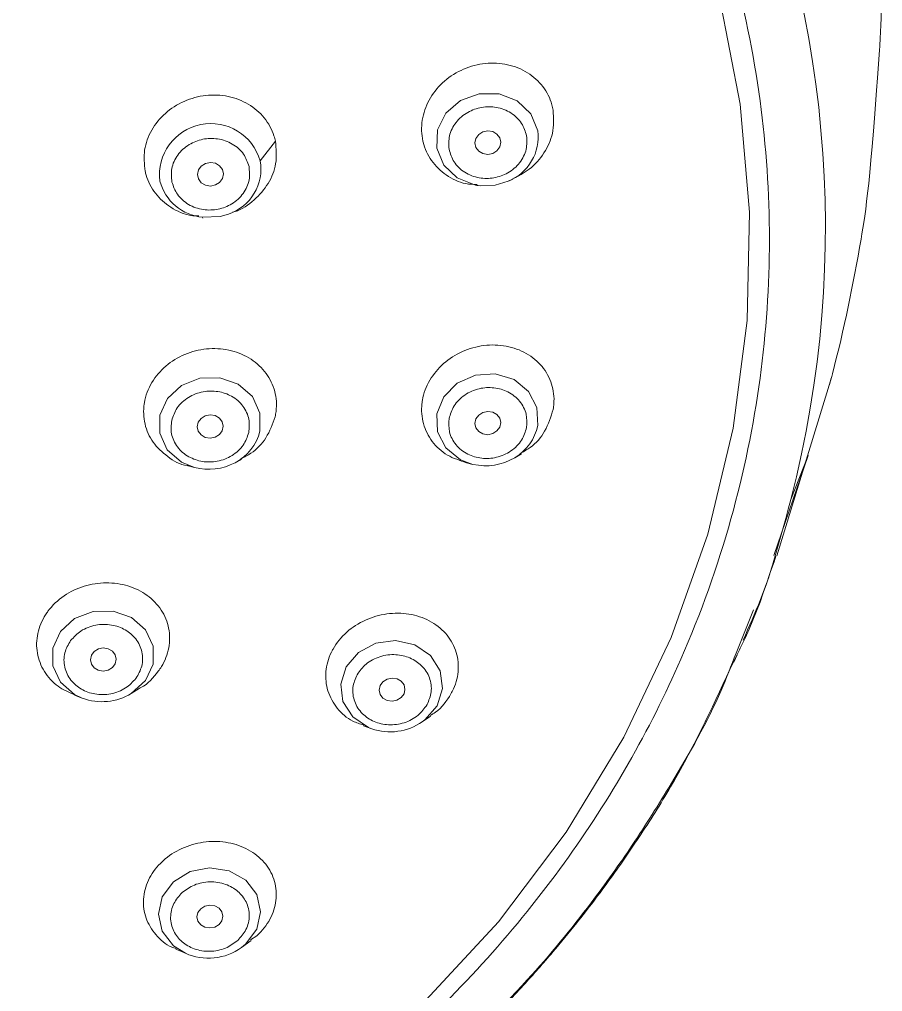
# Model space of a CAD drawing. Extents: x -6207 to -5787, y -4608 to -3937.
# Drawn here: x -6070.98 to -6065.65, y -4193.41 to -4187.4 of the extents above; entities that cross this region are included whole.
import ezdxf

# ---------------------------------------------------------------- set-up
doc = ezdxf.new("R2010")
doc.units = 0
doc.header["$LTSCALE"] = 7
doc.layers.get('0').update_dxf_attribs({"color": 2, "linetype": 'CONTINUOUS'})

msp = doc.modelspace()

# ---------------------------------------------------------------- linework, layer by layer
at = {"color": 7, "linetype": 'Continuous', "lineweight": 15}
for p, q in [((-6069.49776, -4188.27592), (-6069.40382, -4188.15305)), ((-6068.15907, -4188.42748), (-6068.13408, -4188.42961)), ((-6067.96528, -4188.40153), (-6067.93971, -4188.39026)), ((-6069.87754, -4188.62114), (-6069.8538, -4188.62384)), ((-6069.8517, -4188.62902), (-6069.8553, -4188.62159)), ((-6069.69297, -4188.60396), (-6069.66892, -4188.59491)), ((-6066.30569, -4190.71537), (-6065.96779, -4189.60876)), ((-6069.65317, -4190.14062), (-6069.61427, -4190.11986)), ((-6067.92538, -4190.10976), (-6067.88455, -4190.08501)), ((-6066.22058, -4190.36898), (-6066.11414, -4190.0968)), ((-6069.94242, -4190.16008), (-6069.90343, -4190.17025)), ((-6068.22407, -4190.14127), (-6068.18353, -4190.15076)), ((-6066.55824, -4191.31684), (-6066.45073, -4191.04886)), ((-6066.57226, -4191.37344), (-6066.55257, -4191.32697)), ((-6070.29382, -4191.56658), (-6070.24483, -4191.53646)), ((-6070.64559, -4191.57747), (-6070.5967, -4191.59581)), ((-6068.49691, -4191.74194), (-6068.44562, -4191.70614)), ((-6068.85992, -4191.76708), (-6068.80918, -4191.78482)), ((-6069.51958, -4193.06454), (-6069.55712, -4193.08824)), ((-6069.61266, -4193.13573), (-6069.55424, -4193.09277)), ((-6070.01866, -4193.14587), (-6069.96014, -4193.17231))]:
    msp.add_line(p, q, dxfattribs=at)
at = {"color": 8, "linetype": 'Continuous', "lineweight": 15}
for p, q in [((-6066.11414, -4190.0968), (-6066.32504, -4190.71464)), ((-6066.57509, -4191.37213), (-6066.54576, -4191.3133)), ((-6070.20665, -4191.48721), (-6070.29382, -4191.56658)), ((-6069.58773, -4193.11539), (-6069.61266, -4193.13573))]:
    msp.add_line(p, q, dxfattribs=at)
at = {"color": 7, "linetype": 'Continuous', "lineweight": 15, "flags": 128}
for points in [[(-6076.64442, -4195.34386), (-6075.93409, -4195.53254), (-6075.20695, -4195.65829), (-6074.46981, -4195.71993), (-6073.72953, -4195.71687), (-6072.99304, -4195.64916), (-6072.2672, -4195.51742), (-6071.5588, -4195.32288), (-6070.87445, -4195.06735), (-6070.22053, -4194.75324), (-6069.60316, -4194.38346), (-6069.0281, -4193.96147), (-6068.50072, -4193.49122), (-6068.02594, -4192.97708), (-6067.60819, -4192.42386), (-6067.25138, -4191.83673), (-6066.95883, -4191.22119), (-6066.73329, -4190.58294), (-6066.57684, -4189.92797), (-6066.49096, -4189.26239), (-6066.47645, -4188.59242), (-6066.53344, -4187.9243), (-6066.6614, -4187.26428)], [(-6068.17156, -4188.16509), (-6068.16546, -4188.19276), (-6068.14814, -4188.21587), (-6068.12223, -4188.23088), (-6068.09169, -4188.23553), (-6068.06115, -4188.22909), (-6068.03527, -4188.21256), (-6068.01799, -4188.18843), (-6068.01194, -4188.1604), (-6068.01804, -4188.13272), (-6068.03536, -4188.10962), (-6068.06126, -4188.09461), (-6068.09181, -4188.08996), (-6068.12235, -4188.0964), (-6068.14823, -4188.11293), (-6068.16551, -4188.13706), (-6068.17156, -4188.16509)], [(-6069.88491, -4188.3599), (-6069.87881, -4188.38762), (-6069.86147, -4188.41084), (-6069.83555, -4188.42604), (-6069.80497, -4188.43091), (-6069.7744, -4188.4247), (-6069.74849, -4188.40837), (-6069.73118, -4188.38439), (-6069.72512, -4188.35641), (-6069.73121, -4188.3287), (-6069.74855, -4188.30547), (-6069.77447, -4188.29027), (-6069.80505, -4188.28539), (-6069.83562, -4188.29161), (-6069.86153, -4188.30795), (-6069.87884, -4188.33192), (-6069.88491, -4188.3599)], [(-6067.96528, -4188.40153), (-6068.04557, -4188.42573), (-6068.13408, -4188.42961)], [(-6069.69297, -4188.60396), (-6069.74604, -4188.61916), (-6069.8538, -4188.62384)], [(-6068.17156, -4189.8978), (-6068.16551, -4189.92519), (-6068.14823, -4189.94805), (-6068.12235, -4189.96291), (-6068.09181, -4189.9675), (-6068.06126, -4189.96112), (-6068.03536, -4189.94474), (-6068.01804, -4189.92086), (-6068.01194, -4189.89311), (-6068.01799, -4189.86572), (-6068.03527, -4189.84285), (-6068.06115, -4189.828), (-6068.09169, -4189.82341), (-6068.12223, -4189.82979), (-6068.14814, -4189.84617), (-6068.16546, -4189.87004), (-6068.17156, -4189.8978)], [(-6069.88641, -4189.91874), (-6069.88034, -4189.94619), (-6069.86304, -4189.96919), (-6069.83713, -4189.98425), (-6069.80655, -4189.98906), (-6069.77598, -4189.98291), (-6069.75005, -4189.96672), (-6069.73272, -4189.94296), (-6069.72662, -4189.91526), (-6069.73268, -4189.88781), (-6069.74999, -4189.86481), (-6069.7759, -4189.84975), (-6069.80647, -4189.84494), (-6069.83705, -4189.85109), (-6069.86298, -4189.86728), (-6069.88031, -4189.89104), (-6069.88641, -4189.91874)], [(-6070.54685, -4191.35815), (-6070.5408, -4191.38535), (-6070.52351, -4191.4082), (-6070.4976, -4191.4232), (-6070.46702, -4191.42806), (-6070.43643, -4191.42207), (-6070.41048, -4191.4061), (-6070.39312, -4191.38262), (-6070.387, -4191.35519), (-6070.39304, -4191.32797), (-6070.41033, -4191.30513), (-6070.43624, -4191.29014), (-6070.46682, -4191.28527), (-6070.49741, -4191.29127), (-6070.52336, -4191.30723), (-6070.54072, -4191.33072), (-6070.54685, -4191.35815)], [(-6068.76311, -4191.54547), (-6068.75709, -4191.5726), (-6068.73983, -4191.59528), (-6068.71396, -4191.61005), (-6068.68342, -4191.61466), (-6068.65285, -4191.60843), (-6068.62691, -4191.59228), (-6068.60955, -4191.56869), (-6068.60342, -4191.54124), (-6068.60943, -4191.51412), (-6068.62669, -4191.49145), (-6068.65256, -4191.47668), (-6068.6831, -4191.47205), (-6068.71367, -4191.47828), (-6068.73961, -4191.49444), (-6068.75697, -4191.51802), (-6068.76311, -4191.54547)], [(-6069.88829, -4192.94682), (-6069.88228, -4192.97374), (-6069.86502, -4192.9963), (-6069.83914, -4193.01107), (-6069.80858, -4193.0158), (-6069.77799, -4193.00978), (-6069.75202, -4192.99392), (-6069.73464, -4192.97063), (-6069.72848, -4192.94346), (-6069.73449, -4192.91656), (-6069.75175, -4192.894), (-6069.77763, -4192.87923), (-6069.80819, -4192.8745), (-6069.83878, -4192.88052), (-6069.86475, -4192.89637), (-6069.88213, -4192.91966), (-6069.88829, -4192.94682)]]:
    msp.add_lwpolyline(points, dxfattribs=at)
at = {"color": 8, "linetype": 'Continuous', "lineweight": 15, "flags": 128}
for points in [[(-6068.13408, -4188.42961), (-6068.16853, -4188.42489), (-6068.2803, -4188.38116), (-6068.36386, -4188.30117), (-6068.4065, -4188.19712), (-6068.40171, -4188.08485), (-6068.35024, -4187.98145), (-6068.25991, -4187.90265), (-6068.14447, -4187.86045), (-6068.02151, -4187.8613), (-6067.90974, -4187.90503), (-6067.82618, -4187.98501), (-6067.78354, -4188.08907), (-6067.78354, -4188.08907)], [(-6069.90343, -4190.17025), (-6069.98465, -4190.13693), (-6070.07165, -4190.06022), (-6070.11867, -4189.95857), (-6070.11853, -4189.84745), (-6070.07126, -4189.74379), (-6069.98405, -4189.66337), (-6069.87019, -4189.61843), (-6069.747, -4189.61581), (-6069.63325, -4189.6559), (-6069.54624, -4189.73262), (-6069.49923, -4189.83427), (-6069.49937, -4189.94538), (-6069.49937, -4189.94538)], [(-6068.18353, -4190.15076), (-6068.25991, -4190.12248), (-6068.35024, -4190.04976), (-6068.40171, -4189.95043), (-6068.4065, -4189.83957), (-6068.36386, -4189.73411), (-6068.2803, -4189.65005), (-6068.16853, -4189.60024), (-6068.04557, -4189.59223), (-6067.93013, -4189.62724), (-6067.8398, -4189.69996), (-6067.78833, -4189.7993), (-6067.78354, -4189.91015), (-6067.78354, -4189.91015)], [(-6070.5967, -4191.59581), (-6070.64485, -4191.57307), (-6070.73185, -4191.49682), (-6070.77884, -4191.39598), (-6070.77866, -4191.28589), (-6070.73133, -4191.18334), (-6070.64406, -4191.1039), (-6070.53013, -4191.05969), (-6070.4069, -4191.05743), (-6070.29312, -4191.09748), (-6070.20612, -4191.17373), (-6070.15913, -4191.27457), (-6070.15932, -4191.38465), (-6070.20665, -4191.48721), (-6070.20665, -4191.48721)], [(-6068.80918, -4191.78482), (-6068.82973, -4191.77684), (-6068.92634, -4191.71143), (-6068.98638, -4191.61715), (-6069.00073, -4191.50837), (-6068.9672, -4191.40164), (-6068.89089, -4191.31323), (-6068.78342, -4191.25657), (-6068.66115, -4191.24031), (-6068.54269, -4191.2669), (-6068.44609, -4191.33232), (-6068.38604, -4191.4266), (-6068.37169, -4191.53537), (-6068.40522, -4191.6421), (-6068.40522, -4191.6421)], [(-6068.40522, -4191.6421), (-6068.48153, -4191.73052), (-6068.49691, -4191.74194)], [(-6069.96014, -4193.17231), (-6070.03426, -4193.12526), (-6070.10258, -4193.03619), (-6070.12647, -4192.92988), (-6070.10229, -4192.82251), (-6070.03372, -4192.73042), (-6069.9312, -4192.66765), (-6069.81034, -4192.64372), (-6069.68954, -4192.66231), (-6069.58719, -4192.72056), (-6069.51887, -4192.80963), (-6069.49498, -4192.91594), (-6069.51916, -4193.0233), (-6069.58773, -4193.11539), (-6069.58773, -4193.11539)]]:
    msp.add_lwpolyline(points, dxfattribs=at)
at = {"color": 7, "linetype": 'Continuous', "lineweight": 15}
for centre, radius, start, end in [((-6072.72186, -4188.68865), 6.71493, 345.508342, 24.773162), ((-6069.80267, -4188.36212), 0.31686, 15.78715, 187.046137), ((-6068.10506, -4189.81162), 0.3481, 256.97169, 301.075619), ((-6069.81642, -4189.83337), 0.34793, 255.518449, 297.983086), ((-6070.47551, -4191.2677), 0.34978, 249.728764, 301.295866), ((-6068.69553, -4191.45403), 0.34977, 251.03783, 304.599513), ((-6069.81813, -4192.85255), 0.34987, 246.052549, 305.964184)]:
    msp.add_arc(centre, radius, start, end, dxfattribs=at)
at = {"color": 8, "linetype": 'Continuous', "lineweight": 15}
for centre, radius, start, end in [((-6068.07648, -4188.12776), 0.29549, 292.106277, 7.524886), ((-6069.78602, -4188.32648), 0.29266, 288.538641, 9.949025), ((-6069.8266, -4188.3247), 0.30038, 194.714236, 264.804647), ((-6069.79235, -4189.87279), 0.30184, 297.458561, 346.084059), ((-6068.07876, -4189.85057), 0.30117, 300.614976, 348.590945)]:
    msp.add_arc(centre, radius, start, end, dxfattribs=at)
at = {"color": 7, "linetype": 'Continuous', "lineweight": 15}
for points, knots in [([(-6065.67239, -4187.58913), (-6065.67168, -4187.58019), (-6065.65316, -4187.34703), (-6065.68015, -4186.92057), (-6065.74025, -4186.34745), (-6065.83211, -4185.87392), (-6065.93614, -4185.4672), (-6066.03648, -4185.1492), (-6066.13309, -4184.88299), (-6066.22512, -4184.65255), (-6066.34053, -4184.39115), (-6066.48885, -4184.09032), (-6066.67596, -4183.7531), (-6066.94516, -4183.32484), (-6067.32724, -4182.80655), (-6067.86164, -4182.2106), (-6068.53392, -4181.60435), (-6069.35928, -4181.01748), (-6070.34772, -4180.48583), (-6071.36001, -4180.10361), (-6072.34545, -4179.86053), (-6073.23527, -4179.72406), (-6073.83985, -4179.71115), (-6074.13439, -4179.70486), (-6074.13439, -4179.70486), (-6074.13439, -4179.70486), (-6074.13439, -4179.70486), (-6074.1579, -4179.70436), (-6074.1814, -4179.70386), (-6074.20491, -4179.70336)], [0, 0, 0, 0, 0.0021705, 0.0566299, 0.1034167, 0.1425231, 0.1739392, 0.2054521, 0.2233605, 0.2423696, 0.2652844, 0.2921015, 0.322822, 0.3574412, 0.4124178, 0.4749052, 0.5448835, 0.6223383, 0.7072538, 0.799617, 0.8653591, 0.9344047, 1, 1, 1, 1, 1, 1, 1.0052352, 1.0052352, 1.0052352, 1.0052352]), ([(-6074.13456, -4195.80489), (-6073.81823, -4195.79479), (-6073.17577, -4195.77428), (-6072.2127, -4195.60517), (-6071.33188, -4195.34915), (-6070.54874, -4195.02613), (-6069.86425, -4194.6641), (-6069.21914, -4194.23813), (-6068.62226, -4193.7505), (-6068.08353, -4193.21018), (-6067.61298, -4192.62627), (-6067.21293, -4192.00663), (-6066.85646, -4191.29778), (-6066.57182, -4190.50045), (-6066.39183, -4189.62868), (-6066.33338, -4188.76076), (-6066.39183, -4187.89284), (-6066.5718, -4187.02107), (-6066.85644, -4186.22375), (-6067.21291, -4185.51486), (-6067.61294, -4184.89525), (-6068.0835, -4184.3113), (-6068.62221, -4183.77101), (-6069.21911, -4183.28334), (-6069.86419, -4182.85739), (-6070.54871, -4182.49535), (-6071.33181, -4182.17233), (-6072.21266, -4181.91633), (-6073.17572, -4181.74719), (-6073.81822, -4181.72667), (-6074.13456, -4181.71657)], [0, 0, 0, 0, 0.0388139, 0.0788315, 0.1199758, 0.1521374, 0.1843036, 0.2171495, 0.2500001, 0.2828462, 0.3156966, 0.3478584, 0.3800242, 0.4211645, 0.4611832, 0.5000001, 0.5388131, 0.5788317, 0.6199755, 0.6521375, 0.6843035, 0.7171496, 0.75, 0.7828462, 0.8156966, 0.8478583, 0.8800243, 0.9211646, 0.9611841, 1, 1, 1, 1]), ([(-6065.98146, -4189.6592), (-6065.97541, -4189.63647), (-6065.89658, -4189.34046), (-6065.79876, -4188.86516), (-6065.72917, -4188.40641), (-6065.67239, -4187.58913)], [0, 0, 0, 0, 0.0486128, 0.6331455, 1, 1, 1, 1]), ([(-6068.15859, -4188.42202), (-6068.18184, -4188.42106), (-6068.25101, -4188.41821), (-6068.3527, -4188.36708), (-6068.44607, -4188.27828), (-6068.48443, -4188.19318), (-6068.50332, -4188.10292), (-6068.50183, -4188.00756), (-6068.45269, -4187.88249), (-6068.36383, -4187.77726), (-6068.24419, -4187.7024), (-6068.10691, -4187.66656), (-6067.96759, -4187.67426), (-6067.84227, -4187.72484), (-6067.746, -4187.81232), (-6067.70161, -4187.89915), (-6067.69071, -4187.95149), (-6067.68834, -4187.96287)], [0, 0, 0, 0, 0.0392097, 0.1166322, 0.1936926, 0.2703088, 0.2839564, 0.3628133, 0.4390752, 0.515613, 0.5925723, 0.6699296, 0.7474797, 0.8249321, 0.902034, 0.9786924, 1, 1, 1, 1]), ([(-6070.20848, -4188.33969), (-6070.21303, -4188.29565), (-6070.22194, -4188.20949), (-6070.174, -4188.08283), (-6070.0888, -4187.97711), (-6069.9708, -4187.9013), (-6069.83422, -4187.86437), (-6069.69424, -4187.87064), (-6069.56682, -4187.91948), (-6069.46701, -4188.0053), (-6069.41948, -4188.09072), (-6069.40655, -4188.1422), (-6069.40382, -4188.15305)], [0, 0, 0, 0, 0.111816, 0.2187731, 0.3259164, 0.4333521, 0.5410548, 0.6488856, 0.7566431, 0.8641666, 0.97139, 1, 1, 1, 1]), ([(-6068.33122, -4188.20428), (-6068.33278, -4188.1764), (-6068.3352, -4188.13337), (-6068.31425, -4188.07754), (-6068.28936, -4188.03765), (-6068.2562, -4188.00277), (-6068.20497, -4187.96689), (-6068.13069, -4187.94017), (-6068.05175, -4187.94029), (-6067.99136, -4187.95682), (-6067.94832, -4187.97845), (-6067.91132, -4188.00762), (-6067.87263, -4188.0531), (-6067.86028, -4188.09444), (-6067.85228, -4188.12121)], [0, 0, 0, 0, 0.1197162, 0.1847853, 0.2500006, 0.3150678, 0.380275, 0.5000002, 0.6197206, 0.6847932, 0.749998, 0.8150716, 0.8802792, 1, 1, 1, 1]), ([(-6067.68834, -4187.96287), (-6067.6858, -4188.01093), (-6067.681, -4188.10141), (-6067.73951, -4188.22914), (-6067.82613, -4188.33019), (-6067.90423, -4188.36976), (-6067.94085, -4188.38831)], [0, 0, 0, 0, 0.281531, 0.5300999, 0.7796692, 1, 1, 1, 1]), ([(-6070.0431, -4188.40624), (-6070.04584, -4188.37845), (-6070.05007, -4188.33557), (-6070.03143, -4188.27927), (-6070.00818, -4188.23878), (-6069.97643, -4188.20304), (-6069.92664, -4188.16581), (-6069.85336, -4188.13711), (-6069.77429, -4188.13504), (-6069.71312, -4188.14986), (-6069.6691, -4188.17025), (-6069.63082, -4188.19835), (-6069.59016, -4188.24266), (-6069.57605, -4188.28358), (-6069.56692, -4188.31007)], [0, 0, 0, 0, 0.1197198, 0.1847908, 0.2500042, 0.3150762, 0.3802866, 0.5000044, 0.6197271, 0.6847991, 0.7500032, 0.8150784, 0.8802876, 1, 1, 1, 1]), ([(-6067.85228, -4188.12121), (-6067.85071, -4188.14909), (-6067.8483, -4188.19212), (-6067.86925, -4188.24795), (-6067.89413, -4188.28784), (-6067.9273, -4188.32272), (-6067.97852, -4188.3586), (-6068.0528, -4188.38533), (-6068.13175, -4188.38518), (-6068.19214, -4188.36868), (-6068.23518, -4188.34705), (-6068.27218, -4188.31787), (-6068.31087, -4188.2724), (-6068.32322, -4188.23105), (-6068.33122, -4188.20428)], [0, 0, 0, 0, 0.1197165, 0.1847865, 0.2500019, 0.3150695, 0.3802769, 0.5000025, 0.6197234, 0.6847922, 0.7499973, 0.815071, 0.8802788, 1, 1, 1, 1]), ([(-6069.40382, -4188.15305), (-6069.39932, -4188.20003), (-6069.39077, -4188.28918), (-6069.44283, -4188.41866), (-6069.53149, -4188.51945), (-6069.61357, -4188.57973), (-6069.66405, -4188.59147), (-6069.66946, -4188.59273)], [0, 0, 0, 0, 0.2626486, 0.4984366, 0.7346754, 0.9715593, 1, 1, 1, 1]), ([(-6069.56692, -4188.31007), (-6069.56418, -4188.33786), (-6069.55995, -4188.38075), (-6069.57859, -4188.43704), (-6069.60184, -4188.47753), (-6069.63359, -4188.51327), (-6069.68338, -4188.5505), (-6069.75665, -4188.57922), (-6069.83572, -4188.58126), (-6069.8969, -4188.56646), (-6069.94091, -4188.54605), (-6069.9792, -4188.51797), (-6070.01986, -4188.47365), (-6070.03397, -4188.43273), (-6070.0431, -4188.40624)], [0, 0, 0, 0, 0.1197324, 0.1847888, 0.2500013, 0.3150738, 0.3802817, 0.5000036, 0.6197242, 0.6847916, 0.750003, 0.8150686, 0.8802769, 1, 1, 1, 1]), ([(-6069.87721, -4188.6162), (-6069.89336, -4188.6157), (-6069.95555, -4188.61376), (-6070.05315, -4188.5666), (-6070.15103, -4188.48088), (-6070.19467, -4188.39645), (-6070.20652, -4188.34773), (-6070.20848, -4188.33969)], [0, 0, 0, 0, 0.0990828, 0.3815824, 0.6634433, 0.94452, 1, 1, 1, 1]), ([(-6069.94231, -4190.15914), (-6069.94439, -4190.15892), (-6069.99185, -4190.15395), (-6070.07265, -4190.10582), (-6070.16567, -4190.01868), (-6070.21687, -4189.90283), (-6070.22065, -4189.81056), (-6070.20377, -4189.7185), (-6070.16539, -4189.62845), (-6070.07189, -4189.52751), (-6069.95006, -4189.45898), (-6069.81203, -4189.42931), (-6069.67325, -4189.44194), (-6069.54953, -4189.4957), (-6069.45494, -4189.58452), (-6069.40073, -4189.69806), (-6069.39354, -4189.79333), (-6069.40339, -4189.84538), (-6069.40546, -4189.85635)], [0, 0, 0, 0, 0.0033925, 0.0774351, 0.1514167, 0.2252303, 0.2988348, 0.3133695, 0.3901426, 0.4635828, 0.5371522, 0.61092, 0.6848715, 0.7589123, 0.8329009, 0.9067285, 0.980349, 1, 1, 1, 1]), ([(-6068.22375, -4190.14046), (-6068.2645, -4190.1273), (-6068.34771, -4190.10042), (-6068.44099, -4190.01309), (-6068.49698, -4189.90188), (-6068.50399, -4189.81049), (-6068.49106, -4189.71936), (-6068.45752, -4189.62903), (-6068.3698, -4189.52358), (-6068.25195, -4189.44799), (-6068.11579, -4189.40979), (-6067.97645, -4189.41363), (-6067.84989, -4189.45943), (-6067.75078, -4189.5422), (-6067.69102, -4189.65205), (-6067.67915, -4189.74694), (-6067.6867, -4189.79976), (-6067.68834, -4189.81125)], [0, 0, 0, 0, 0.0717884, 0.146586, 0.2210334, 0.295055, 0.308238, 0.3844211, 0.4580983, 0.5320388, 0.6063888, 0.6811234, 0.7560427, 0.8308712, 0.9053584, 0.9794166, 1, 1, 1, 1]), ([(-6070.04452, -4189.87935), (-6070.03534, -4189.85273), (-6070.02116, -4189.81164), (-6069.98043, -4189.76603), (-6069.94212, -4189.73662), (-6069.89804, -4189.71454), (-6069.83684, -4189.69731), (-6069.75773, -4189.69602), (-6069.68454, -4189.72137), (-6069.63482, -4189.75616), (-6069.60315, -4189.79019), (-6069.57994, -4189.82935), (-6069.5614, -4189.88433), (-6069.56571, -4189.92702), (-6069.5685, -4189.95465)], [0, 0, 0, 0, 0.11972223, 0.18478906, 0.24999937, 0.31506548, 0.3802741, 0.49999569, 0.61971674, 0.68479238, 0.74999832, 0.8150643, 0.88028395, 1, 1, 1, 1]), ([(-6068.33122, -4189.86833), (-6068.32322, -4189.84137), (-6068.31088, -4189.79975), (-6068.2722, -4189.75248), (-6068.23524, -4189.72146), (-6068.19217, -4189.69751), (-6068.13179, -4189.67761), (-6068.0528, -4189.67288), (-6067.97856, -4189.69498), (-6067.92733, -4189.72749), (-6067.89417, -4189.76004), (-6067.86926, -4189.7981), (-6067.8483, -4189.85213), (-6067.85071, -4189.89489), (-6067.85228, -4189.92258)], [0, 0, 0, 0, 0.11972253, 0.18478602, 0.25000128, 0.31506915, 0.38028092, 0.50000132, 0.61972593, 0.68479589, 0.74999821, 0.81507613, 0.88028549, 1, 1, 1, 1]), ([(-6067.68834, -4189.81125), (-6067.70246, -4189.8572), (-6067.72903, -4189.94373), (-6067.80743, -4190.03703), (-6067.86747, -4190.06983), (-6067.88719, -4190.0806)], [0, 0, 0, 0, 0.4319708, 0.8133612, 1, 1, 1, 1]), ([(-6069.5685, -4189.95465), (-6069.57769, -4189.98127), (-6069.59186, -4190.02236), (-6069.6326, -4190.06797), (-6069.6709, -4190.09738), (-6069.71498, -4190.11946), (-6069.77619, -4190.13669), (-6069.85529, -4190.13798), (-6069.92849, -4190.11263), (-6069.97821, -4190.07784), (-6070.00988, -4190.04381), (-6070.03308, -4190.00466), (-6070.05163, -4189.94968), (-6070.04731, -4189.90699), (-6070.04452, -4189.87935)], [0, 0, 0, 0, 0.119722, 0.1847887, 0.2499989, 0.3150666, 0.3802751, 0.4999965, 0.6197173, 0.6847928, 0.7499986, 0.8150635, 0.8802701, 1, 1, 1, 1]), ([(-6069.40546, -4189.85635), (-6069.42129, -4189.90098), (-6069.45132, -4189.98569), (-6069.53356, -4190.07514), (-6069.59584, -4190.10518), (-6069.61673, -4190.11526)], [0, 0, 0, 0, 0.42538536, 0.80727267, 1, 1, 1, 1]), ([(-6067.85228, -4189.92258), (-6067.86028, -4189.94954), (-6067.87262, -4189.99115), (-6067.91129, -4190.03844), (-6067.94826, -4190.06945), (-6067.99133, -4190.0934), (-6068.05171, -4190.1133), (-6068.13069, -4190.11803), (-6068.20494, -4190.09593), (-6068.25617, -4190.06342), (-6068.28932, -4190.03086), (-6068.31424, -4189.99281), (-6068.3352, -4189.93878), (-6068.33278, -4189.89601), (-6068.33122, -4189.86833)], [0, 0, 0, 0, 0.1197224, 0.1847974, 0.2500029, 0.3150706, 0.3802823, 0.5000025, 0.6197271, 0.6847968, 0.7499991, 0.8150771, 0.8802856, 1, 1, 1, 1]), ([(-6066.54576, -4191.3133), (-6066.54001, -4191.30184), (-6066.38933, -4191.00156), (-6066.30331, -4190.67912), (-6066.22058, -4190.36898)], [0, 0, 0, 0, 0.038168, 1, 1, 1, 1]), ([(-6066.51425, -4191.23652), (-6066.47778, -4191.15353), (-6066.40258, -4190.98244), (-6066.34304, -4190.80859), (-6066.31237, -4190.71906)], [0, 0, 0, 0, 0.4850536, 1, 1, 1, 1]), ([(-6070.64454, -4191.5754), (-6070.68012, -4191.55963), (-6070.7563, -4191.52586), (-6070.8373, -4191.43306), (-6070.88189, -4191.31838), (-6070.87912, -4191.19455), (-6070.84295, -4191.10794), (-6070.78837, -4191.02876), (-6070.71524, -4190.95878), (-6070.58772, -4190.89764), (-6070.44851, -4190.87613), (-6070.31129, -4190.89599), (-6070.19149, -4190.95521), (-6070.10285, -4191.04718), (-6070.05549, -4191.16157), (-6070.05512, -4191.28494), (-6070.08936, -4191.37534), (-6070.12051, -4191.42), (-6070.12707, -4191.42941)], [0, 0, 0, 0, 0.0611171, 0.1308706, 0.200568, 0.2701043, 0.3394477, 0.3531376, 0.4254667, 0.4946529, 0.5639601, 0.6334556, 0.7031269, 0.7728784, 0.842581, 0.9121351, 0.9814921, 1, 1, 1, 1]), ([(-6068.8581, -4191.76206), (-6068.88112, -4191.75489), (-6068.94667, -4191.73449), (-6069.0273, -4191.66055), (-6069.08691, -4191.55389), (-6069.09965, -4191.43175), (-6069.07471, -4191.34318), (-6069.03122, -4191.26012), (-6068.96893, -4191.18354), (-6068.8512, -4191.10754), (-6068.71589, -4191.06826), (-6068.57655, -4191.06956), (-6068.44878, -4191.11166), (-6068.34738, -4191.19017), (-6068.28417, -4191.29621), (-6068.26679, -4191.41711), (-6068.2886, -4191.51059), (-6068.31385, -4191.55871), (-6068.31934, -4191.56917)], [0, 0, 0, 0, 0.0388611, 0.1106478, 0.1823176, 0.2536455, 0.3245656, 0.3371983, 0.4101916, 0.480783, 0.5516273, 0.6228652, 0.6944692, 0.7662531, 0.83795, 0.9093203, 0.9802791, 1, 1, 1, 1]), ([(-6070.66861, -4191.23985), (-6070.6489, -4191.21844), (-6070.61848, -4191.18538), (-6070.56186, -4191.15729), (-6070.51432, -4191.14335), (-6070.46463, -4191.13814), (-6070.40132, -4191.14331), (-6070.32844, -4191.16942), (-6070.27226, -4191.21805), (-6070.24156, -4191.26731), (-6070.22705, -4191.30967), (-6070.22246, -4191.35382), (-6070.22886, -4191.41099), (-6070.25094, -4191.44892), (-6070.26523, -4191.47348)], [0, 0, 0, 0, 0.1197202, 0.18479, 0.2499991, 0.315069, 0.3802764, 0.5000027, 0.6197163, 0.6847884, 0.7500055, 0.8150639, 0.880281, 1, 1, 1, 1]), ([(-6070.26523, -4191.47348), (-6070.28494, -4191.4949), (-6070.31536, -4191.52796), (-6070.37199, -4191.55604), (-6070.41952, -4191.56999), (-6070.46921, -4191.5752), (-6070.53252, -4191.57001), (-6070.60541, -4191.54393), (-6070.66157, -4191.49527), (-6070.69229, -4191.44602), (-6070.70679, -4191.40367), (-6070.71138, -4191.3595), (-6070.70498, -4191.30234), (-6070.68291, -4191.26441), (-6070.66861, -4191.23985)], [0, 0, 0, 0, 0.1197197, 0.1847918, 0.2499995, 0.3150699, 0.380281, 0.5000012, 0.6197253, 0.6847868, 0.7500039, 0.8150764, 0.8802801, 1, 1, 1, 1]), ([(-6068.89929, -4191.45093), (-6068.88252, -4191.42751), (-6068.85662, -4191.39138), (-6068.804, -4191.3572), (-6068.75858, -4191.33799), (-6068.70983, -4191.3272), (-6068.64619, -4191.3251), (-6068.57025, -4191.34258), (-6068.50795, -4191.38423), (-6068.47091, -4191.42941), (-6068.45089, -4191.46959), (-6068.44049, -4191.5127), (-6068.43931, -4191.5699), (-6068.45626, -4191.60989), (-6068.46723, -4191.63578)], [0, 0, 0, 0, 0.1197274, 0.1847911, 0.2500032, 0.3150718, 0.3802828, 0.5000051, 0.6197222, 0.6847968, 0.7500083, 0.8150747, 0.8802827, 1, 1, 1, 1]), ([(-6068.41801, -4193.90272), (-6068.22296, -4193.71779), (-6067.87643, -4193.38924), (-6067.4844, -4192.90948), (-6067.19321, -4192.50227), (-6066.92093, -4192.06708), (-6066.69541, -4191.6733), (-6066.58799, -4191.39415), (-6066.55824, -4191.31684)], [0, 0, 0, 0, 0.2477332, 0.4401412, 0.5772501, 0.7185831, 0.9220585, 1, 1, 1, 1]), ([(-6068.37807, -4193.87042), (-6068.2812, -4193.78084), (-6068.10654, -4193.61932), (-6067.87987, -4193.38116), (-6067.69794, -4193.17539), (-6067.51784, -4192.95639), (-6067.32997, -4192.70916), (-6067.12877, -4192.41533), (-6066.85541, -4191.97699), (-6066.68949, -4191.61898), (-6066.57509, -4191.37213)], [0, 0, 0, 0, 0.1251572, 0.2256717, 0.3137911, 0.3883356, 0.4981904, 0.613176, 0.7332885, 1, 1, 1, 1]), ([(-6070.12707, -4191.42941), (-6070.15816, -4191.46876), (-6070.19166, -4191.51116), (-6070.2419, -4191.53339), (-6070.24551, -4191.53498)], [0, 0, 0, 0, 0.9282492, 1, 1, 1, 1]), ([(-6068.46723, -4191.63578), (-6068.48401, -4191.65919), (-6068.5099, -4191.69532), (-6068.56251, -4191.72953), (-6068.60795, -4191.74872), (-6068.65669, -4191.75952), (-6068.72034, -4191.76161), (-6068.79628, -4191.74415), (-6068.85857, -4191.70248), (-6068.89561, -4191.6573), (-6068.91564, -4191.61712), (-6068.92603, -4191.57401), (-6068.92721, -4191.51681), (-6068.91026, -4191.47682), (-6068.89929, -4191.45093)], [0, 0, 0, 0, 0.1197253, 0.184797, 0.2500043, 0.3150724, 0.380283, 0.5000008, 0.6197238, 0.6847979, 0.7499963, 0.8150762, 0.8802836, 1, 1, 1, 1]), ([(-6068.31934, -4191.56917), (-6068.34633, -4191.61152), (-6068.38003, -4191.66442), (-6068.43651, -4191.69629), (-6068.44776, -4191.70264)], [0, 0, 0, 0, 0.8007591, 1, 1, 1, 1]), ([(-6070.01752, -4193.14265), (-6070.02609, -4193.13993), (-6070.07703, -4193.12379), (-6070.14684, -4193.05919), (-6070.21043, -4192.95703), (-6070.22633, -4192.83745), (-6070.19534, -4192.71849), (-6070.14071, -4192.6412), (-6070.07093, -4192.57439), (-6069.98598, -4192.5189), (-6069.84977, -4192.47934), (-6069.71025, -4192.47942), (-6069.58137, -4192.51919), (-6069.47768, -4192.59449), (-6069.41136, -4192.69704), (-6069.39024, -4192.81516), (-6069.41693, -4192.93474), (-6069.47029, -4193.01743), (-6069.51078, -4193.05613), (-6069.51958, -4193.06454)], [0, 0, 0, 0, 0.0138372, 0.0822407, 0.1507843, 0.2192205, 0.2873292, 0.3550499, 0.3671114, 0.4368119, 0.5042154, 0.571862, 0.6398863, 0.7082608, 0.7768028, 0.8452604, 0.913411, 0.9811678, 1, 1, 1, 1]), ([(-6069.97983, -4192.79717), (-6069.95591, -4192.7796), (-6069.919, -4192.75247), (-6069.8576, -4192.73461), (-6069.80815, -4192.72903), (-6069.7585, -4192.73233), (-6069.69783, -4192.74806), (-6069.63235, -4192.7858), (-6069.58813, -4192.84274), (-6069.56889, -4192.89597), (-6069.56395, -4192.93974), (-6069.5691, -4192.9836), (-6069.58781, -4193.03829), (-6069.61764, -4193.07158), (-6069.63694, -4193.09313)], [0, 0, 0, 0, 0.1197213, 0.1847935, 0.2500024, 0.3150707, 0.3802781, 0.4999978, 0.6197229, 0.6847864, 0.7499956, 0.8150682, 0.8802821, 1, 1, 1, 1]), ([(-6069.63694, -4193.09313), (-6069.66086, -4193.1107), (-6069.69776, -4193.13783), (-6069.75917, -4193.15567), (-6069.80862, -4193.16128), (-6069.85827, -4193.15797), (-6069.91894, -4193.14222), (-6069.98442, -4193.10449), (-6070.02865, -4193.04756), (-6070.04788, -4192.99431), (-6070.05282, -4192.95055), (-6070.04767, -4192.90669), (-6070.02895, -4192.852), (-6069.99913, -4192.81872), (-6069.97983, -4192.79717)], [0, 0, 0, 0, 0.11972236, 0.18479064, 0.25000191, 0.31507078, 0.38028456, 0.50000539, 0.61971916, 0.68479692, 0.7500066, 0.81507986, 0.88028106, 1, 1, 1, 1])]:
    msp.add_open_spline(points, degree=3, knots=knots, dxfattribs=at)

doc.saveas('drawing.dxf')
